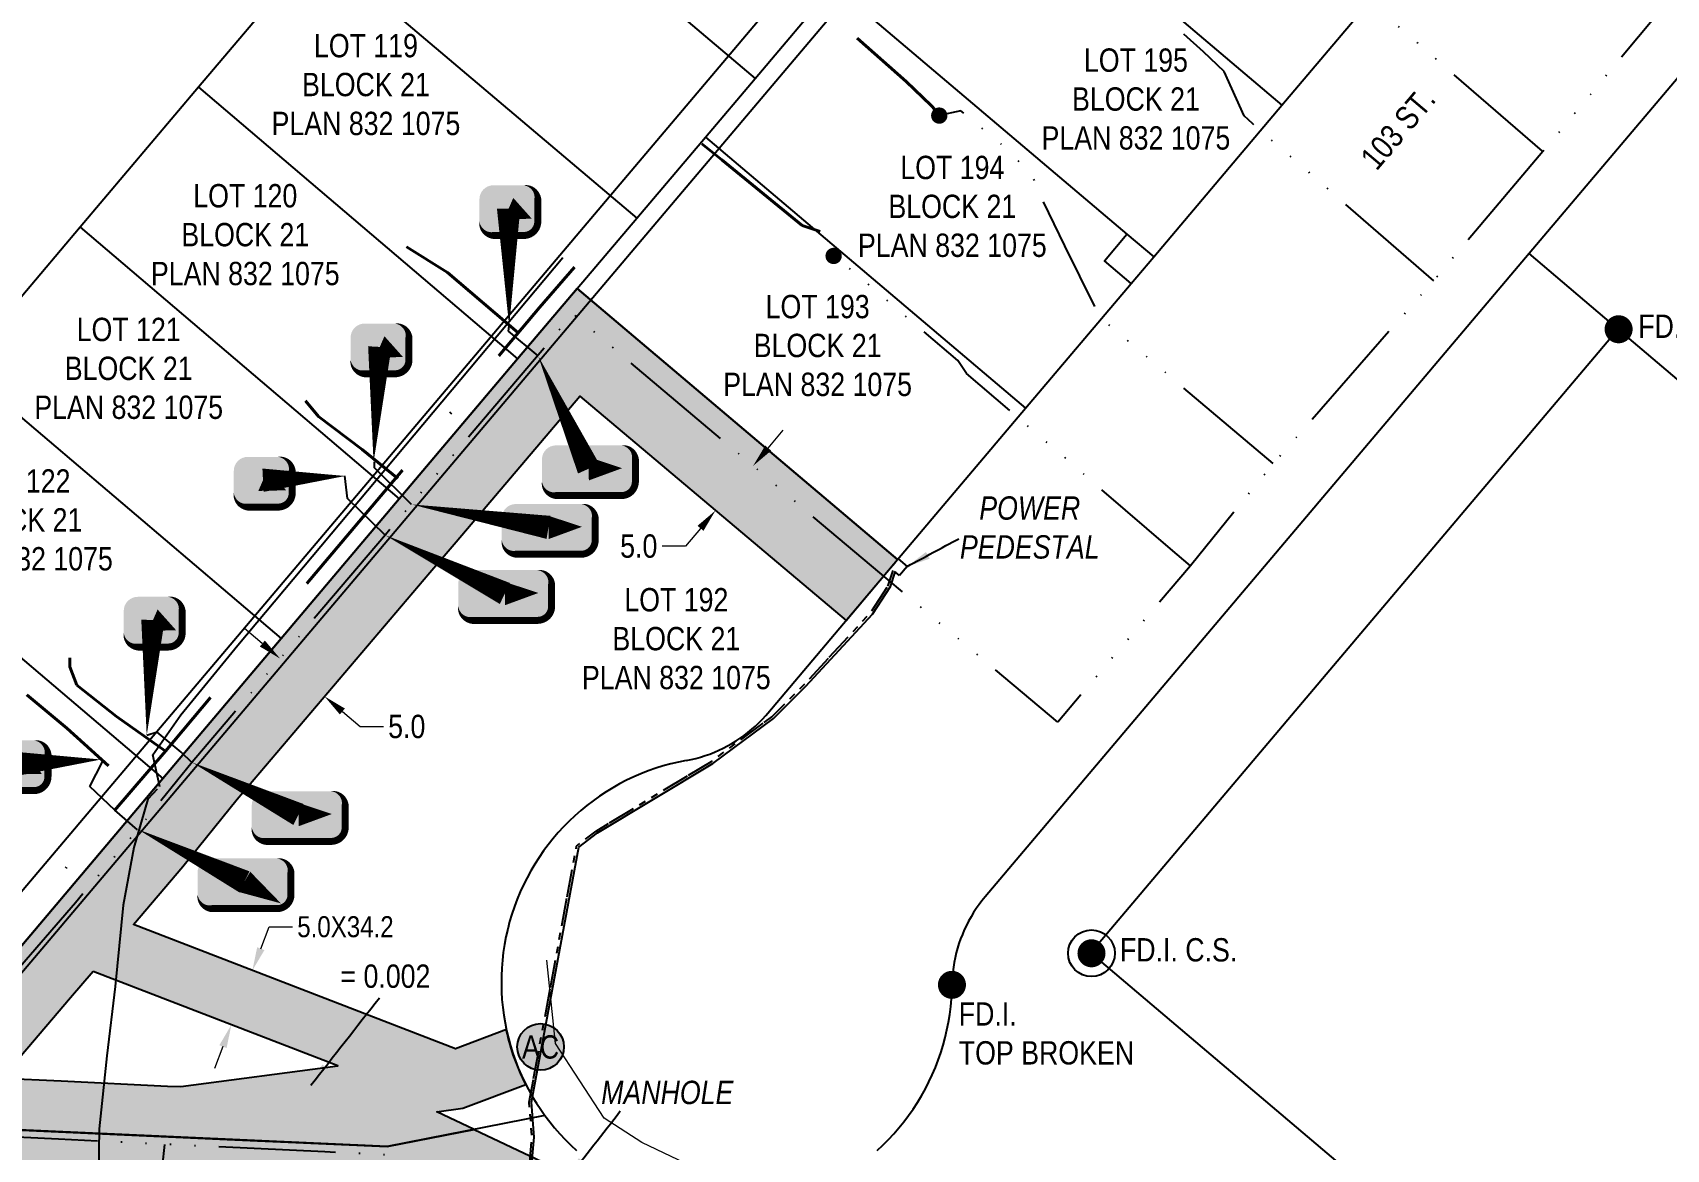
# Model space of a CAD drawing. Extents: x -125270 to -123996, y 6484594 to 6485518.
# Drawn here: x -125107.7 to -124967.8, y 6485273.7 to 6485369.3 of the extents above; entities that cross this region are included whole.
import ezdxf
from ezdxf.enums import TextEntityAlignment as Align

# ---------------------------------------------------------------- set-up
doc = ezdxf.new("R2010")
doc.units = 0
doc.header["$LTSCALE"] = 5
doc.header["$PDSIZE"] = 0.5
for name, pattern in [('COOP2', [10, 5, -1, 0, -1, 0, -1, 0, -1, 0, -1]), ('DASHDOT', [25.4, 12.7, -6.35, 0, -6.35]), ('POWERLINE5', [7.8, 2.4, -0.6, 0.6, -0.6, 0.6, -0.6, 2.4])]:
    doc.linetypes.add(name, pattern=pattern)
doc.layers.get('Defpoints').update_dxf_attribs({"color": 9})
for name, color, linetype in [('35', 37, 'Continuous'), ('AS-POWER-EXISTING', 72, 'POWERLINE5'), ('AS-POWER-EXISTING-T', 72, 'Continuous'), ('AS-SYMBOL', 7, 'Continuous'), ('AS-TELEPHONE-TELUS', 224, 'foc-TEL'), ('CG-NOTES', 7, 'Continuous'), ('F-RW', 190, 'Continuous'), ('L-MON', 1, 'Continuous'), ('L-ROAD-T', 7, 'Continuous'), ('L-TITLEDB', 4, 'Continuous'), ('L-TITLEDB-T', 4, 'Continuous'), ('P-APEX RECON PAY ITEMS', 240, 'Continuous'), ('P-APEX RECON-10m BUFFER', 51, 'COOP2'), ('P-APEX RECON-URBAN', 30, 'COOP2'), ('P-APEX RECON-WORK AREA', 104, 'Continuous')]:
    doc.layers.add(name, color=color, linetype=linetype)
doc.layers.add('AS-FIBRE-OPTIC-TELUS', color=7, linetype='foc-FIBREOP', lineweight=9, true_color=0xff9c38)
for name, color, linetype, lineweight in [('AS-RECON EXISTING', 151, 'DASHDOT', 40), ('P-APEX RECON-TWS-T', 104, 'Continuous', 9), ('T-TEXT', 48, 'Continuous', 18)]:
    doc.layers.add(name, color=color, linetype=linetype, lineweight=lineweight)
doc.layers.add('AS-TELEPHONE-ROGERS', color=7, linetype='foc-TEL', true_color=0xff9c38)
doc.layers.add('P-75m DRAINAGE AREA', color=7, linetype='Continuous', true_color=0xf1f8f1)
doc.styles.add('1.8', font='ARIALN.TTF', dxfattribs={"height": 1.8})
doc.styles.add('175L', font='ARIALN.TTF', dxfattribs={"height": 20})
doc.styles.add('80L', font='ARIALN.TTF', dxfattribs={"height": 2})
doc.styles.add('foc-LtypeFont', font='ARIALN.TTF', dxfattribs={"height": 7.35})
doc.styles.get("Standard").update_dxf_attribs({"font": 'ARIALN.TTF'})
doc.linetypes.add('foc-FIBREOP', pattern='A,10,-1,["FO",foc-LtypeFont,S=0.2,R=0,X=-0.5,Y=-0.75],-2.75', length=13.75)
doc.linetypes.add('foc-TEL', pattern='A,2,-1,["T",foc-LtypeFont,S=0.2,R=0,X=-0.425,Y=-0.75],-1.24,8', length=12.24)
doc.dimstyles.new('Compass 1 000', dxfattribs={"dimtxt": 1.8, "dimasz": 2, "dimexe": 0.2, "dimexo": 0.0625, "dimgap": 0.5, "dimtad": 0, "dimtih": 1, "dimtoh": 1, "dimzin": 0, "dimdsep": 46, "dimtxsty": '1.8', "dimcen": 0.1, "dimse1": 1, "dimse2": 1, "dimclrd": 256, "dimclrt": 256, "dimaunit": 1, "dimadec": 4, "dimazin": 0, "dimtfac": 0.06, "dimtofl": 0, "dimtmove": 0, "dimatfit": 0, "dimfxl": 0.2, "dimtolj": 1, "dimtzin": 0, "dimlwd": -1, "dimarcsym": 0})

# ---------------------------------------------------------------- blocks, each defined once
blk = doc.blocks.new('fdia')
at = {"color": 255, "const_width": 1}
blk.add_lwpolyline([(-0.5, 0, 1), (0.5, 0, 1)], format="xyb", close=True, dxfattribs=at)
blk = doc.blocks.new('Fdiaa')
blk.add_blockref('fdia', (0, 0))
blk = doc.blocks.new('fdib')
at = {"color": 1, "const_width": 1.6}
blk.add_lwpolyline([(-0.4, 0, 1), (0.4, 0, 1)], format="xyb", close=True, dxfattribs=at)
at = {"color": 1}
blk.add_circle((0, 0), 0.8, dxfattribs=at)
blk = doc.blocks.new('Fdibb')
blk.add_blockref('fdib', (0, 0))
blk = doc.blocks.new('fdicc')
for name in ['Fdibb', 'Fdiaa']:
    blk.add_blockref(name, (0, 0))
blk = doc.blocks.new('FDI')
blk.add_blockref('fdicc', (0, 0))
blk = doc.blocks.new('RISER')
h = blk.add_hatch(color=255)
h.dxf.hatch_style = 1
edge = h.paths.add_edge_path()
edge.add_arc((0, 0), 0.7, 0, 360)
blk.add_hatch(color=13).paths.add_polyline_path([(0.58, -0.15), (-0.58, -0.15, 0.774597)])
at = {"color": 13}
blk.add_line((-0.58, -0.15), (0.58, -0.15), dxfattribs=at)
blk.add_circle((0, 0), 0.6, dxfattribs=at)
blk = doc.blocks.new('*U574')
at = {"true_color": 0xffffa8}
h = blk.add_hatch(color=51, dxfattribs=at)
edge = h.paths.add_edge_path()
edge.add_line((-14, -11.5), (14, -11.5))
edge.add_arc((14, -5.5), 6, 270, 360)
edge.add_line((20, -5.5), (20, 4))
edge.add_arc((14, 4), 6, 0, 90)
edge.add_line((14, 10), (-14, 10))
edge.add_arc((-14, 4), 6, 90, 180)
edge.add_line((-20, 4), (-20, -5.5))
edge.add_arc((-14, -5.5), 6, 180, 270)
at = {"color": 240, "flags": 128}
for points in [[(-45.53, 22.44, 0, 10, 0), (0, 0, 5, 5, 0)], [(15.69, -9.24, 0, 10, 0), (0, 0, 5, 5, 0)]]:
    blk.add_lwpolyline(points, format="xyseb", dxfattribs=at)
blk.add_lwpolyline([(-14, -11.5, 3, 3, 0), (14, -11.5, 3, 3, 0.414214), (20, -5.5, 3, 3, 0), (20, 4, 3, 0, 0.414214), (14, 10, 0, 0, 0), (-14, 10, 0, 0, 0.414214), (-20, 4, 0, 0, 0), (-20, -5.5, 0, 3, 0.414214)], format="xyseb", close=True, dxfattribs=at)
at = {"color": 4, "lineweight": 30, "flags": 104}
blk.add_attdef('OTHER', text='', height=10, dxfattribs=at).set_placement((-0.29, 0), align=Align.MIDDLE_CENTER)
blk = doc.blocks.new('*U648')
at = {"true_color": 0xffffa8}
h = blk.add_hatch(color=51, dxfattribs=at)
edge = h.paths.add_edge_path()
edge.add_line((-14, -11.5), (14, -11.5))
edge.add_arc((14, -5.5), 6, 270, 360)
edge.add_line((20, -5.5), (20, 4))
edge.add_arc((14, 4), 6, 0, 90)
edge.add_line((14, 10), (-14, 10))
edge.add_arc((-14, 4), 6, 90, 180)
edge.add_line((-20, 4), (-20, -5.5))
edge.add_arc((-14, -5.5), 6, 180, 270)
at = {"color": 240, "flags": 128}
for points in [[(-45.6, 22.33, 0, 10, 0), (0, 0, 5, 5, 0)], [(14.33, 0.23, 0, 10, 0), (0, 0, 5, 5, 0)]]:
    blk.add_lwpolyline(points, format="xyseb", dxfattribs=at)
blk.add_lwpolyline([(-14, -11.5, 3, 3, 0), (14, -11.5, 3, 3, 0.414214), (20, -5.5, 3, 3, 0), (20, 4, 3, 0, 0.414214), (14, 10, 0, 0, 0), (-14, 10, 0, 0, 0.414214), (-20, 4, 0, 0, 0), (-20, -5.5, 0, 3, 0.414214)], format="xyseb", close=True, dxfattribs=at)
at = {"color": 4, "lineweight": 30, "flags": 104}
blk.add_attdef('OTHER', text='', height=10, dxfattribs=at).set_placement((-0.29, 0), align=Align.MIDDLE_CENTER)
blk = doc.blocks.new('*U576')
at = {"true_color": 0xffffa8}
h = blk.add_hatch(color=51, dxfattribs=at)
edge = h.paths.add_edge_path()
edge.add_line((-6.5, -11.5), (6.5, -11.5))
edge.add_arc((6.5, -5.5), 6, 270, 360)
edge.add_line((12.5, -5.5), (12.5, 4))
edge.add_arc((6.5, 4), 6, 0, 90)
edge.add_line((6.5, 10), (-6.5, 10))
edge.add_arc((-6.5, 4), 6, 90, 180)
edge.add_line((-12.5, 4), (-12.5, -5.5))
edge.add_arc((-6.5, -5.5), 6, 180, 270)
at = {"color": 240, "flags": 128}
blk.add_lwpolyline([(-6.5, -11.5, 3, 3, 0), (6.5, -11.5, 3, 3, 0.414214), (12.5, -5.5, 3, 3, 0), (12.5, 4, 3, 0, 0.414214), (6.5, 10, 0, 0, 0), (-6.5, 10, 0, 0, 0.414214), (-12.5, 4, 0, 0, 0), (-12.5, -5.5, 0, 3, 0.414214)], format="xyseb", close=True, dxfattribs=at)
for points in [[(-2.67, -49.4, 0, 10, 0), (0, 0, 5, 5, 0)], [(9.93, -4.32, 0, 10, 0), (0, 0, 5, 5, 0)]]:
    blk.add_lwpolyline(points, format="xyseb", dxfattribs=at)
at = {"color": 4, "lineweight": 30, "flags": 104}
blk.add_attdef('OTHER', text='', height=10, dxfattribs=at).set_placement((-0.29, 0), align=Align.MIDDLE_CENTER)
blk = doc.blocks.new('*U578')
at = {"true_color": 0xffffa8}
h = blk.add_hatch(color=51, dxfattribs=at)
edge = h.paths.add_edge_path()
edge.add_line((-6.5, -11.5), (6.5, -11.5))
edge.add_arc((6.5, -5.5), 6, 270, 360)
edge.add_line((12.5, -5.5), (12.5, 4))
edge.add_arc((6.5, 4), 6, 0, 90)
edge.add_line((6.5, 10), (-6.5, 10))
edge.add_arc((-6.5, 4), 6, 90, 180)
edge.add_line((-12.5, 4), (-12.5, -5.5))
edge.add_arc((-6.5, -5.5), 6, 180, 270)
at = {"color": 240, "flags": 128}
blk.add_lwpolyline([(-6.5, -11.5, 3, 3, 0), (6.5, -11.5, 3, 3, 0.414214), (12.5, -5.5, 3, 3, 0), (12.5, 4, 3, 0, 0.414214), (6.5, 10, 0, 0, 0), (-6.5, 10, 0, 0, 0.414214), (-12.5, 4, 0, 0, 0), (-12.5, -5.5, 0, 3, 0.414214)], format="xyseb", close=True, dxfattribs=at)
for points in [[(35.18, 1.8, 0, 10, 0), (0, 0, 5, 5, 0)], [(9.93, -4.32, 0, 10, 0), (0, 0, 5, 5, 0)]]:
    blk.add_lwpolyline(points, format="xyseb", dxfattribs=at)
at = {"color": 4, "lineweight": 30, "flags": 104}
blk.add_attdef('OTHER', text='', height=10, dxfattribs=at).set_placement((-0.29, 0), align=Align.MIDDLE_CENTER)
blk = doc.blocks.new('*U575')
at = {"true_color": 0xffffa8}
h = blk.add_hatch(color=51, dxfattribs=at)
edge = h.paths.add_edge_path()
edge.add_line((-14, -11.5), (14, -11.5))
edge.add_arc((14, -5.5), 6, 270, 360)
edge.add_line((20, -5.5), (20, 4))
edge.add_arc((14, 4), 6, 0, 90)
edge.add_line((14, 10), (-14, 10))
edge.add_arc((-14, 4), 6, 90, 180)
edge.add_line((-20, 4), (-20, -5.5))
edge.add_arc((-14, -5.5), 6, 180, 270)
at = {"color": 240, "flags": 128}
for points in [[(-51.34, 25.02, 0, 10, 0), (0, 0, 5, 5, 0)], [(14.33, 0.23, 0, 10, 0), (0, 0, 5, 5, 0)]]:
    blk.add_lwpolyline(points, format="xyseb", dxfattribs=at)
blk.add_lwpolyline([(-14, -11.5, 3, 3, 0), (14, -11.5, 3, 3, 0.414214), (20, -5.5, 3, 3, 0), (20, 4, 3, 0, 0.414214), (14, 10, 0, 0, 0), (-14, 10, 0, 0, 0.414214), (-20, 4, 0, 0, 0), (-20, -5.5, 0, 3, 0.414214)], format="xyseb", close=True, dxfattribs=at)
at = {"color": 4, "lineweight": 30, "flags": 104}
blk.add_attdef('OTHER', text='', height=10, dxfattribs=at).set_placement((-0.29, 0), align=Align.MIDDLE_CENTER)
blk = doc.blocks.new('*U581')
at = {"true_color": 0xffffa8}
h = blk.add_hatch(color=51, dxfattribs=at)
edge = h.paths.add_edge_path()
edge.add_line((-14, -11.5), (14, -11.5))
edge.add_arc((14, -5.5), 6, 270, 360)
edge.add_line((20, -5.5), (20, 4))
edge.add_arc((14, 4), 6, 0, 90)
edge.add_line((14, 10), (-14, 10))
edge.add_arc((-14, 4), 6, 90, 180)
edge.add_line((-20, 4), (-20, -5.5))
edge.add_arc((-14, -5.5), 6, 180, 270)
at = {"color": 240, "flags": 128}
for points in [[(-58.69, 9.82, 0, 10, 0), (0, 0, 5, 5, 0)], [(14.33, 0.23, 0, 10, 0), (0, 0, 5, 5, 0)]]:
    blk.add_lwpolyline(points, format="xyseb", dxfattribs=at)
blk.add_lwpolyline([(-14, -11.5, 3, 3, 0), (14, -11.5, 3, 3, 0.414214), (20, -5.5, 3, 3, 0), (20, 4, 3, 0, 0.414214), (14, 10, 0, 0, 0), (-14, 10, 0, 0, 0.414214), (-20, 4, 0, 0, 0), (-20, -5.5, 0, 3, 0.414214)], format="xyseb", close=True, dxfattribs=at)
at = {"color": 4, "lineweight": 30, "flags": 104}
blk.add_attdef('OTHER', text='', height=10, dxfattribs=at).set_placement((-0.29, 0), align=Align.MIDDLE_CENTER)
blk = doc.blocks.new('*U582')
at = {"true_color": 0xffffa8}
h = blk.add_hatch(color=51, dxfattribs=at)
edge = h.paths.add_edge_path()
edge.add_line((-14, -11.5), (14, -11.5))
edge.add_arc((14, -5.5), 6, 270, 360)
edge.add_line((20, -5.5), (20, 4))
edge.add_arc((14, 4), 6, 0, 90)
edge.add_line((14, 10), (-14, 10))
edge.add_arc((-14, 4), 6, 90, 180)
edge.add_line((-20, 4), (-20, -5.5))
edge.add_arc((-14, -5.5), 6, 180, 270)
at = {"color": 240, "flags": 128}
for points in [[(-21.68, 48.37, 0, 10, 0), (0, 0, 5, 5, 0)], [(14.33, 0.23, 0, 10, 0), (0, 0, 5, 5, 0)]]:
    blk.add_lwpolyline(points, format="xyseb", dxfattribs=at)
blk.add_lwpolyline([(-14, -11.5, 3, 3, 0), (14, -11.5, 3, 3, 0.414214), (20, -5.5, 3, 3, 0), (20, 4, 3, 0, 0.414214), (14, 10, 0, 0, 0), (-14, 10, 0, 0, 0.414214), (-20, 4, 0, 0, 0), (-20, -5.5, 0, 3, 0.414214)], format="xyseb", close=True, dxfattribs=at)
at = {"color": 4, "lineweight": 30, "flags": 104}
blk.add_attdef('OTHER', text='', height=10, dxfattribs=at).set_placement((-0.29, 0), align=Align.MIDDLE_CENTER)
blk = doc.blocks.new('*U583')
at = {"true_color": 0xffffa8}
h = blk.add_hatch(color=51, dxfattribs=at)
edge = h.paths.add_edge_path()
edge.add_line((-6.5, -11.5), (6.5, -11.5))
edge.add_arc((6.5, -5.5), 6, 270, 360)
edge.add_line((12.5, -5.5), (12.5, 4))
edge.add_arc((6.5, 4), 6, 0, 90)
edge.add_line((6.5, 10), (-6.5, 10))
edge.add_arc((-6.5, 4), 6, 90, 180)
edge.add_line((-12.5, 4), (-12.5, -5.5))
edge.add_arc((-6.5, -5.5), 6, 180, 270)
at = {"color": 240, "flags": 128}
blk.add_lwpolyline([(-6.5, -11.5, 3, 3, 0), (6.5, -11.5, 3, 3, 0.414214), (12.5, -5.5, 3, 3, 0), (12.5, 4, 3, 0, 0.414214), (6.5, 10, 0, 0, 0), (-6.5, 10, 0, 0, 0.414214), (-12.5, 4, 0, 0, 0), (-12.5, -5.5, 0, 3, 0.414214)], format="xyseb", close=True, dxfattribs=at)
for points in [[(0.23, -50.38, 0, 10, 0), (0, 0, 5, 5, 0)], [(9.93, -4.32, 0, 10, 0), (0, 0, 5, 5, 0)]]:
    blk.add_lwpolyline(points, format="xyseb", dxfattribs=at)
at = {"color": 4, "lineweight": 30, "flags": 104}
blk.add_attdef('OTHER', text='', height=10, dxfattribs=at).set_placement((-0.29, 0), align=Align.MIDDLE_CENTER)
blk = doc.blocks.new('*U502')
h = blk.add_hatch(color=255)
h.dxf.hatch_style = 1
edge = h.paths.add_edge_path()
edge.add_arc((0, 0), 9.99, 0, 360)
at = {"color": 170}
blk.add_circle((0, 0), 9.99, dxfattribs=at)
at = {"color": 170, "style": '175L'}
blk.add_text('AC', height=10, dxfattribs=at).set_placement((0, 0), align=Align.MIDDLE_CENTER)
blk = doc.blocks.new('RP')
at = {"layer": '35', "color": 3}
blk.add_circle((0, 0), 10, dxfattribs=at)
at = {"layer": '35', "color": 3, "lineweight": 30, "flags": 104}
blk.add_attdef('RP', text='', height=10, dxfattribs=at).set_placement((-24.41, 10.75), align=Align.MIDDLE_CENTER)
blk = doc.blocks.new('*D543')
at = {"layer": 'Defpoints', "color": 0, "linetype": 'Continuous', "transparency": 16777216}
for p in [(-125089.93, 6485289.41), (-125088.92, 6485289.02), (-125091.73, 6485284.75)]:
    blk.add_point(p, dxfattribs=at)
at = {"layer": 'P-APEX RECON-TWS-T', "transparency": 16777216}
for p, q in [((-125088.2, 6485290.88), (-125087.48, 6485292.75)), ((-125087.48, 6485292.75), (-125085.48, 6485292.75)), ((-125091.44, 6485282.49), (-125092.16, 6485280.62))]:
    blk.add_line(p, q, dxfattribs=at)
at = {"layer": 'P-APEX RECON-TWS-T', "linetype": 'Continuous', "transparency": 16777216}
for points in [[(-125088.51, 6485291), (-125087.89, 6485290.76), (-125088.92, 6485289.02)], [(-125091.75, 6485282.61), (-125091.13, 6485282.37), (-125090.72, 6485284.36)]]:
    blk.add_solid(points, dxfattribs=at)
at = {"layer": 'P-APEX RECON-TWS-T', "linetype": 'Continuous', "transparency": 16777216, "insert": (-125080.95, 6485292.75), "char_height": 1.8, "attachment_point": 5, "style": '1.8'}
blk.add_mtext('\\A1;5.0X34.2', dxfattribs=at)
blk = doc.blocks.new('*D549')
at = {"layer": 'Defpoints', "color": 0, "linetype": 'Continuous', "transparency": 16777216}
for p in [(-125046.99, 6485333.04), (-125050.21, 6485329.22), (-125049.26, 6485328.41)]:
    blk.add_point(p, dxfattribs=at)
at = {"layer": 'P-APEX RECON-TWS-T', "transparency": 16777216}
for p, q in [((-125044.75, 6485333.76), (-125043.46, 6485335.29)), ((-125050.55, 6485326.88), (-125051.84, 6485325.35)), ((-125051.84, 6485325.35), (-125053.84, 6485325.35))]:
    blk.add_line(p, q, dxfattribs=at)
at = {"layer": 'P-APEX RECON-TWS-T', "linetype": 'Continuous', "transparency": 16777216}
for points in [[(-125045, 6485333.97), (-125044.49, 6485333.54), (-125046.04, 6485332.23)], [(-125050.8, 6485327.1), (-125050.29, 6485326.67), (-125049.26, 6485328.41)]]:
    blk.add_solid(points, dxfattribs=at)
at = {"layer": 'P-APEX RECON-TWS-T', "linetype": 'Continuous', "transparency": 16777216, "insert": (-125055.83, 6485325.35), "char_height": 1.8, "attachment_point": 5, "style": '1.8'}
blk.add_mtext('\\A1;{\\H1.1111x;5.0}', dxfattribs=at)
blk = doc.blocks.new('*D550')
at = {"layer": 'Defpoints', "color": 0, "linetype": 'Continuous', "transparency": 16777216}
for p in [(-125088.19, 6485313.78), (-125082.74, 6485312.49), (-125084.39, 6485310.54)]:
    blk.add_point(p, dxfattribs=at)
at = {"layer": 'P-APEX RECON-TWS-T', "transparency": 16777216}
for p, q in [((-125088.07, 6485317.02), (-125089.59, 6485318.31)), ((-125081.21, 6485311.19), (-125079.69, 6485309.9)), ((-125079.69, 6485309.9), (-125077.69, 6485309.9))]:
    blk.add_line(p, q, dxfattribs=at)
at = {"layer": 'P-APEX RECON-TWS-T', "linetype": 'Continuous', "transparency": 16777216}
for points in [[(-125087.85, 6485317.27), (-125088.28, 6485316.76), (-125086.54, 6485315.72)], [(-125081, 6485311.45), (-125081.43, 6485310.94), (-125082.74, 6485312.49)]]:
    blk.add_solid(points, dxfattribs=at)
at = {"layer": 'P-APEX RECON-TWS-T', "linetype": 'Continuous', "transparency": 16777216, "insert": (-125075.7, 6485309.9), "char_height": 1.8, "attachment_point": 5, "style": '1.8'}
blk.add_mtext('\\A1;{\\H1.1111x;5.0}', dxfattribs=at)

msp = doc.modelspace()

# ---------------------------------------------------------------- hatches: boundary and pattern name
at = {"layer": 'P-APEX RECON-10m BUFFER', "linetype": 'Continuous'}
h = msp.add_hatch(color=256, dxfattribs=at)
h.dxf.hatch_style = 1
edge = h.paths.add_edge_path()
edge.add_line((-125113.896, 6485275.581), (-125091.066, 6485274.55))
edge.add_line((-125091.066, 6485274.55), (-125077.386, 6485273.932))
edge.add_line((-125077.386, 6485273.932), (-125069.935, 6485275.395))
edge.add_line((-125069.935, 6485275.395), (-125073.134, 6485276.913))
edge.add_line((-125073.134, 6485276.913), (-125070.909, 6485277.207))
edge.add_line((-125070.909, 6485277.207), (-125065.499, 6485279.245))
edge.add_arc((-125048.319, 6485287.998), 19.282, 192.39885, 206.99754, ccw=False)
edge.add_line((-125067.151, 6485283.858), (-125067.171, 6485283.955))
edge.add_line((-125067.171, 6485283.955), (-125071.537, 6485282.31))
edge.add_line((-125071.537, 6485282.31), (-125099.099, 6485292.947))
edge.add_line((-125099.099, 6485292.947), (-125094.873, 6485297.907))
edge.add_line((-125094.873, 6485297.907), (-125090.228, 6485303.672))
edge.add_line((-125090.228, 6485303.672), (-125073.715, 6485323.101))
edge.add_line((-125073.715, 6485323.101), (-125071.476, 6485325.734))
edge.add_line((-125071.476, 6485325.734), (-125060.872, 6485338.21))
edge.add_line((-125060.872, 6485338.21), (-125038.081, 6485318.981))
edge.add_line((-125038.081, 6485318.981), (-125033.671, 6485324.204))
edge.add_line((-125033.671, 6485324.204), (-125061.095, 6485347.414))
edge.add_line((-125061.095, 6485347.414), (-125066.212, 6485341.411))
edge.add_line((-125066.212, 6485341.411), (-125076.337, 6485329.421))
edge.add_line((-125076.337, 6485329.421), (-125086.469, 6485317.445))
edge.add_line((-125086.469, 6485317.445), (-125096.597, 6485305.468))
edge.add_line((-125096.597, 6485305.468), (-125114.126, 6485284.74))
edge.add_line((-125114.126, 6485284.74), (-125118.001, 6485280.157))
edge.add_line((-125118.001, 6485280.157), (-125121.578, 6485275.928))
edge.add_line((-125121.578, 6485275.928), (-125113.896, 6485275.581))
h.paths.add_polyline_path([(-125102.557, 6485288.926), (-125104.508, 6485286.667), (-125110.352, 6485279.797), (-125105.292, 6485279.548), (-125096.179, 6485279.117), (-125095.059, 6485279.064), (-125081.6, 6485280.838), (-125102.557, 6485288.926)], flags=16)
h = msp.add_hatch(color=256, dxfattribs=at)
h.dxf.hatch_style = 1
edge = h.paths.add_edge_path()
edge.add_line((-125078.155, 6485268.255), (-125078.567, 6485262.293))
edge.add_line((-125078.567, 6485262.293), (-125078.785, 6485256.975))
edge.add_line((-125078.785, 6485256.975), (-125078.79, 6485256.922))
edge.add_line((-125078.79, 6485256.922), (-125088.778, 6485257.38))
edge.add_line((-125088.778, 6485257.38), (-125088.762, 6485257.579))
edge.add_line((-125088.762, 6485257.579), (-125088.546, 6485262.842))
edge.add_line((-125088.546, 6485262.842), (-125088.14, 6485268.729))
edge.add_line((-125088.14, 6485268.729), (-125092.051, 6485268.916))
edge.add_line((-125092.051, 6485268.916), (-125092.165, 6485268.083))
edge.add_line((-125092.165, 6485268.083), (-125092.524, 6485264.596))
edge.add_line((-125092.524, 6485264.596), (-125092.931, 6485259.982))
edge.add_line((-125092.931, 6485259.982), (-125093.056, 6485257.578))
edge.add_line((-125093.056, 6485257.578), (-125103.039, 6485258.039))
edge.add_line((-125103.039, 6485258.039), (-125102.902, 6485260.681))
edge.add_line((-125102.902, 6485260.681), (-125102.472, 6485265.547))
edge.add_line((-125102.472, 6485265.547), (-125102.089, 6485269.271))
edge.add_line((-125102.089, 6485269.271), (-125102.072, 6485269.391))
edge.add_line((-125102.072, 6485269.391), (-125105.773, 6485269.566))
edge.add_line((-125105.773, 6485269.566), (-125112.2, 6485269.882))
edge.add_line((-125112.2, 6485269.882), (-125118.274, 6485270.166))
edge.add_line((-125118.274, 6485270.166), (-125125.128, 6485262.124))
edge.add_line((-125125.128, 6485262.124), (-125133.967, 6485251.382))
edge.add_line((-125133.967, 6485251.382), (-125133.91, 6485251.32))
edge.add_line((-125133.91, 6485251.32), (-125136.055, 6485248.812))
edge.add_line((-125136.055, 6485248.812), (-125136.572, 6485245.658))
edge.add_line((-125136.572, 6485245.658), (-125137.298, 6485230.997))
edge.add_line((-125137.298, 6485230.997), (-125128.12, 6485231.181))
edge.add_line((-125128.12, 6485231.181), (-125125.884, 6485231.333))
edge.add_line((-125125.884, 6485231.333), (-125122.493, 6485233.991))
edge.add_line((-125122.493, 6485233.991), (-125120.85, 6485234.709))
edge.add_line((-125120.85, 6485234.709), (-125121.432, 6485222.125))
edge.add_line((-125121.432, 6485222.125), (-125121.735, 6485221.888))
edge.add_line((-125121.735, 6485221.888), (-125147.7, 6485223.089))
edge.add_line((-125147.7, 6485223.089), (-125147.658, 6485224.584))
edge.add_line((-125147.658, 6485224.584), (-125147.545, 6485226.178))
edge.add_line((-125147.545, 6485226.178), (-125147.386, 6485229.344))
edge.add_line((-125147.386, 6485229.344), (-125146.531, 6485246.589))
edge.add_line((-125146.531, 6485246.589), (-125153.45, 6485252.453))
edge.add_line((-125153.45, 6485252.453), (-125153.957, 6485252.305))
edge.add_line((-125153.957, 6485252.305), (-125155.989, 6485250.831))
edge.add_line((-125155.989, 6485250.831), (-125165.073, 6485244.854))
edge.add_line((-125165.073, 6485244.854), (-125165.918, 6485243.775))
edge.add_line((-125165.918, 6485243.775), (-125168.932, 6485248.031))
edge.add_line((-125168.932, 6485248.031), (-125168.503, 6485248.578))
edge.add_line((-125168.503, 6485248.578), (-125158.831, 6485254.943))
edge.add_line((-125158.831, 6485254.943), (-125157.515, 6485255.898))
edge.add_line((-125157.515, 6485255.898), (-125159.86, 6485257.885))
edge.add_line((-125159.86, 6485257.885), (-125158.824, 6485259.107))
edge.add_line((-125158.824, 6485259.107), (-125166.148, 6485265.575))
edge.add_line((-125166.148, 6485265.575), (-125176.693, 6485274.951))
edge.add_line((-125176.693, 6485274.951), (-125185.452, 6485282.63))
edge.add_line((-125185.452, 6485282.63), (-125193.487, 6485289.794))
edge.add_line((-125193.487, 6485289.794), (-125196.562, 6485292.732))
edge.add_line((-125196.562, 6485292.732), (-125207.879, 6485302.379))
edge.add_line((-125207.879, 6485302.379), (-125203.276, 6485307.779))
edge.add_line((-125203.276, 6485307.779), (-125170.809, 6485280.264))
edge.add_line((-125170.809, 6485280.264), (-125153.398, 6485265.509))
edge.add_line((-125153.398, 6485265.509), (-125147.567, 6485260.567))
edge.add_line((-125147.567, 6485260.567), (-125146.823, 6485259.936))
edge.add_line((-125146.823, 6485259.936), (-125146.775, 6485261.344))
edge.add_line((-125146.775, 6485261.344), (-125137.764, 6485262.616))
edge.add_line((-125137.764, 6485262.616), (-125137.75, 6485262.513))
edge.add_line((-125137.75, 6485262.513), (-125132.79, 6485268.541))
edge.add_line((-125132.79, 6485268.541), (-125126.311, 6485276.142))
edge.add_line((-125126.311, 6485276.142), (-125091.066, 6485274.55))
edge.add_line((-125091.066, 6485274.55), (-125077.386, 6485273.932))
edge.add_line((-125077.386, 6485273.932), (-125069.935, 6485275.395))
edge.add_line((-125069.935, 6485275.395), (-125064.085, 6485272.62))
edge.add_line((-125064.085, 6485272.62), (-125055.841, 6485268.583))
edge.add_line((-125055.841, 6485268.583), (-125052.57, 6485267.043))
edge.add_line((-125052.57, 6485267.043), (-125051.616, 6485267.663))
edge.add_line((-125051.616, 6485267.663), (-125051.349, 6485268.931))
edge.add_arc((-125048.277, 6485288.092), 19.405, 260.892, 275.93068)
edge.add_line((-125046.272, 6485268.79), (-125047.154, 6485264.605))
edge.add_line((-125047.154, 6485264.605), (-125047.344, 6485264.481))
edge.add_line((-125047.344, 6485264.481), (-125044.983, 6485263.295))
edge.add_line((-125044.983, 6485263.295), (-125043.206, 6485262.555))
edge.add_line((-125043.206, 6485262.555), (-125041.489, 6485261.695))
edge.add_line((-125041.489, 6485261.695), (-125041.867, 6485252.299))
edge.add_arc((-125120.921, 6484914.702), 346.729, 76.82069, 77.81764)
edge.add_arc((-125078.466, 6485103.371), 153.359, 78.44726, 84.24516)
edge.add_line((-125063.088, 6485255.957), (-125063.157, 6485257.615))
edge.add_line((-125063.157, 6485257.615), (-125063.118, 6485260.216))
edge.add_line((-125063.118, 6485260.216), (-125063.099, 6485261.01))
edge.add_line((-125063.099, 6485261.01), (-125068.424, 6485263.618))
edge.add_line((-125068.424, 6485263.618), (-125078.157, 6485268.235))
edge.add_line((-125078.157, 6485268.235), (-125078.155, 6485268.255))

# ---------------------------------------------------------------- linework, layer by layer
at = {"layer": 'AS-FIBRE-OPTIC-TELUS', "ltscale": 0.2, "flags": 128}
msp.add_lwpolyline([(-125129.396, 6485200.767), (-125129.503, 6485203.342), (-125129.776, 6485210.71), (-125129.94, 6485216.416), (-125130.518, 6485219.743), (-125130.115, 6485222.304), (-125127.22, 6485222.134), (-125124.498, 6485221.698), (-125124.78, 6485225.017), (-125125.03, 6485229.982), (-125125.255, 6485234.6), (-125125.361, 6485241.355), (-125125.606, 6485247.804), (-125125.118, 6485254.018), (-125123.857, 6485256.67), (-125122.703, 6485257.936), (-125120.443, 6485258.676), (-125118.694, 6485258.814), (-125114.464, 6485258.934), (-125108.638, 6485258.52), (-125100.677, 6485258.162), (-125089.946, 6485257.837), (-125081.719, 6485257.593), (-125072.914, 6485257.27), (-125064.064, 6485257.241), (-125063.614, 6485258.038), (-125062.271, 6485261.14), (-125059.461, 6485262.611), (-125055.476, 6485263.808), (-125051.453, 6485266.809), (-125049.692, 6485268.94), (-125048.858, 6485271.598), (-125049.405, 6485271.793), (-125051.204, 6485272.2), (-125055.562, 6485274.284), (-125058.804, 6485276.375), (-125062.95, 6485282.763), (-125063.69, 6485289.887)], dxfattribs=at)
at = {"layer": 'AS-POWER-EXISTING', "ltscale": 0.2, "flags": 128}
msp.add_lwpolyline([(-125067.587, 6485264.425), (-125066.451, 6485268.261), (-125065.317, 6485270.961), (-125064.976, 6485274.727), (-125065.213, 6485277.742), (-125061.155, 6485299.674), (-125059.484, 6485300.957), (-125049.602, 6485306.918), (-125044.429, 6485310.738), (-125041.665, 6485313.506), (-125035.983, 6485319.663), (-125034.464, 6485321.981), (-125034.035, 6485323.277)], dxfattribs=at)
msp.add_lwpolyline([(-125033.618, 6485324.261), (-125032.857, 6485323.612), (-125033.506, 6485322.851), (-125034.267, 6485323.5)], close=True, dxfattribs=at)
at = {"layer": 'AS-RECON EXISTING', "ltscale": 0.2, "flags": 128}
for points in [[(-125037.122, 6485368.88), (-125032.925, 6485365.166), (-125030.777, 6485363.103), (-125030.07, 6485362.316)], [(-125050.423, 6485359.809), (-125048.727, 6485358.446), (-125041.834, 6485352.826), (-125039.074, 6485351.892)], [(-125075.718, 6485350.999), (-125072.208, 6485348.802), (-125066.195, 6485343.668)], [(-125126.178, 6485260.684), (-125125.963, 6485263.509), (-125125.832, 6485266.199), (-125125.962, 6485270.19), (-125123.736, 6485275.768), (-125120.79, 6485278.562), (-125118.995, 6485280.967), (-125117.726, 6485282.718), (-125114.772, 6485285.905), (-125113.183, 6485288.076), (-125110.14, 6485291.656), (-125105.434, 6485297.154), (-125101.514, 6485301.826), (-125096.374, 6485307.789), (-125064.326, 6485345.796), (-125061.335, 6485349.242)], [(-125084.37, 6485337.812), (-125083.258, 6485336.448), (-125079.526, 6485333.644), (-125076.451, 6485331.151)], [(-125096.362, 6485307.79), (-125100.545, 6485310.766), (-125103.945, 6485313.459), (-125104.567, 6485315.018), (-125104.564, 6485315.803)], [(-125108.249, 6485312.613), (-125104.812, 6485309.775), (-125101.239, 6485306.546)]]:
    msp.add_lwpolyline(points, dxfattribs=at)
at = {"layer": 'AS-TELEPHONE-ROGERS', "ltscale": 0.2, "flags": 128}
msp.add_lwpolyline([(-125067.395, 6485264.368), (-125066.262, 6485268.194), (-125065.121, 6485270.912), (-125064.775, 6485274.726), (-125065.012, 6485277.731), (-125060.972, 6485299.562), (-125059.371, 6485300.792), (-125049.491, 6485306.752), (-125044.298, 6485310.586), (-125041.521, 6485313.368), (-125035.825, 6485319.54), (-125034.282, 6485321.893), (-125033.845, 6485323.214)], dxfattribs=at)
at = {"layer": 'AS-TELEPHONE-TELUS', "ltscale": 0.2, "flags": 128}
for points in [[(-125096.852, 6485304.753), (-125097.45, 6485307.492), (-125095.055, 6485310.911), (-125090.164, 6485316.869), (-125062.338, 6485350.076)], [(-125097.062, 6485304.544), (-125097.867, 6485303.691), (-125099.066, 6485299.544), (-125099.996, 6485294.621), (-125100.669, 6485287.653), (-125101.391, 6485281.693), (-125102.049, 6485275.459), (-125102.156, 6485268.009), (-125101.897, 6485265.962), (-125101.126, 6485265.477), (-125094.922, 6485264.554), (-125086.747, 6485264.117), (-125080.133, 6485263.396), (-125075.162, 6485263.416), (-125074.103, 6485263.381)]]:
    msp.add_lwpolyline(points, dxfattribs=at)
at = {"layer": 'F-RW', "ltscale": 0.2, "flags": 128}
for points in [[(-125125.36, 6485276.099), (-124997.515, 6485427.246)], [(-125119.687, 6485275.843), (-124994.086, 6485424.332)], [(-125013.668, 6485347.86), (-125015.957, 6485349.799), (-125014.021, 6485352.088)]]:
    msp.add_lwpolyline(points, dxfattribs=at)
at = {"layer": 'L-TITLEDB', "ltscale": 0.2, "flags": 128}
for points in [[(-125086.469, 6485317.445), (-125076.337, 6485329.421), (-125066.212, 6485341.411), (-125061.095, 6485347.414), (-125056.003, 6485353.441), (-125050.121, 6485360.396), (-125045.873, 6485365.419), (-125039.143, 6485373.377), (-125035.745, 6485377.395), (-125028.163, 6485386.359), (-125025.615, 6485389.372), (-125017.185, 6485399.341), (-125015.486, 6485401.35), (-125006.207, 6485412.321), (-125005.358, 6485413.326), (-124995.229, 6485425.303)], [(-125044.777, 6485311.051), (-125033.671, 6485324.204), (-125022.702, 6485337.177), (-125013.668, 6485347.86), (-125011.733, 6485350.149), (-125000.763, 6485363.122), (-124989.794, 6485376.095), (-124978.824, 6485389.069), (-124967.856, 6485402.042)], [(-124874.909, 6485331.111), (-124945.387, 6485390.855), (-124979.581, 6485350.416), (-125026.173, 6485295.314)], [(-124871.085, 6485327.87), (-124874.909, 6485331.111), (-124945.387, 6485390.855), (-124979.581, 6485350.416)], [(-125073.271, 6485388.63), (-125045.873, 6485365.419)], [(-125028.163, 6485386.359), (-125000.763, 6485363.122)], [(-125083.407, 6485376.644), (-125085.343, 6485374.355), (-125093.541, 6485364.657), (-125103.675, 6485352.669), (-125113.81, 6485340.682), (-125123.716, 6485328.963)], [(-125081.119, 6485374.707), (-125056.003, 6485353.441)], [(-125039.143, 6485373.377), (-125014.021, 6485352.088), (-125011.733, 6485350.149)], [(-125093.541, 6485364.657), (-125066.212, 6485341.411)], [(-125050.121, 6485360.396), (-125022.702, 6485337.177)], [(-125103.675, 6485352.669), (-125076.337, 6485329.421)], [(-124979.581, 6485350.416), (-125026.173, 6485295.314)], [(-124971.953, 6485343.95), (-124979.581, 6485350.416)], [(-125061.095, 6485347.414), (-125033.671, 6485324.204)], [(-124971.953, 6485343.95), (-125017.118, 6485290.535)], [(-124905.297, 6485287.445), (-124909.106, 6485290.674), (-124971.953, 6485343.95)], [(-125113.81, 6485340.682), (-125086.469, 6485317.445)], [(-125123.934, 6485328.701), (-125096.597, 6485305.468)], [(-125121.578, 6485275.928), (-125114.126, 6485284.74), (-125096.597, 6485305.468), (-125086.469, 6485317.445)], [(-125051.767, 6485306.996), (-125051.356, 6485307.079), (-125050.948, 6485307.177), (-125050.544, 6485307.289), (-125050.145, 6485307.414), (-125049.749, 6485307.554), (-125049.359, 6485307.707), (-125048.975, 6485307.874), (-125048.596, 6485308.054), (-125048.224, 6485308.248), (-125047.859, 6485308.454), (-125047.501, 6485308.673), (-125047.152, 6485308.904), (-125046.81, 6485309.147), (-125046.478, 6485309.402), (-125046.154, 6485309.668), (-125045.84, 6485309.946), (-125045.535, 6485310.234), (-125045.241, 6485310.533), (-125044.958, 6485310.842), (-125044.777, 6485311.051)], [(-125051.767, 6485306.996), (-125052.428, 6485306.863), (-125053.084, 6485306.707), (-125053.734, 6485306.528), (-125054.377, 6485306.327), (-125055.013, 6485306.103), (-125055.641, 6485305.857), (-125056.259, 6485305.59), (-125056.868, 6485305.301), (-125057.467, 6485304.991), (-125058.054, 6485304.66), (-125058.63, 6485304.309), (-125059.193, 6485303.938), (-125059.743, 6485303.548), (-125060.278, 6485303.139), (-125060.799, 6485302.711), (-125061.305, 6485302.265), (-125061.795, 6485301.802), (-125062.269, 6485301.323), (-125062.725, 6485300.826), (-125063.164, 6485300.315), (-125063.585, 6485299.788), (-125063.987, 6485299.247), (-125064.37, 6485298.692), (-125064.733, 6485298.125), (-125065.077, 6485297.544), (-125065.399, 6485296.953), (-125065.701, 6485296.35), (-125065.982, 6485295.737), (-125066.242, 6485295.115), (-125066.479, 6485294.484), (-125066.694, 6485293.845), (-125066.887, 6485293.199), (-125067.057, 6485292.547), (-125067.204, 6485291.889), (-125067.329, 6485291.226), (-125067.43, 6485290.56), (-125067.507, 6485289.89), (-125067.562, 6485289.218), (-125067.593, 6485288.545), (-125067.6, 6485287.871), (-125067.584, 6485287.197), (-125067.544, 6485286.524), (-125067.481, 6485285.853), (-125067.394, 6485285.184), (-125067.284, 6485284.519), (-125067.151, 6485283.858), (-125066.995, 6485283.203), (-125066.816, 6485282.553), (-125066.615, 6485281.909), (-125066.391, 6485281.273), (-125066.146, 6485280.646), (-125065.878, 6485280.027), (-125065.589, 6485279.418), (-125065.279, 6485278.819), (-125064.948, 6485278.232), (-125064.597, 6485277.656), (-125064.227, 6485277.093), (-125063.868, 6485276.587)], [(-125026.173, 6485295.314), (-125026.438, 6485294.99), (-125026.691, 6485294.657), (-125026.932, 6485294.315), (-125027.162, 6485293.965), (-125027.378, 6485293.607), (-125027.583, 6485293.241), (-125027.774, 6485292.869), (-125027.953, 6485292.491), (-125028.118, 6485292.106), (-125028.269, 6485291.716), (-125028.407, 6485291.321), (-125028.531, 6485290.921), (-125028.641, 6485290.517), (-125028.737, 6485290.11), (-125028.818, 6485289.699), (-125028.885, 6485289.286), (-125028.938, 6485288.871), (-125028.976, 6485288.454), (-125028.999, 6485288.036), (-125029.007, 6485287.755)], [(-125026.173, 6485295.314), (-125026.438, 6485294.99), (-125026.691, 6485294.657), (-125026.932, 6485294.315), (-125027.162, 6485293.965), (-125027.378, 6485293.607), (-125027.583, 6485293.241), (-125027.774, 6485292.869), (-125027.953, 6485292.491), (-125028.118, 6485292.106), (-125028.269, 6485291.716), (-125028.407, 6485291.321), (-125028.531, 6485290.921), (-125028.641, 6485290.517), (-125028.737, 6485290.11), (-125028.818, 6485289.699), (-125028.885, 6485289.286), (-125028.938, 6485288.871), (-125028.976, 6485288.454), (-125028.999, 6485288.036), (-125029.007, 6485287.755)], [(-124952.074, 6485235.397), (-125017.118, 6485290.535)], [(-125035.428, 6485273.601), (-125034.934, 6485274.06), (-125034.456, 6485274.535), (-125033.995, 6485275.027), (-125033.552, 6485275.535), (-125033.127, 6485276.058), (-125032.72, 6485276.595), (-125032.332, 6485277.146), (-125031.964, 6485277.711), (-125031.615, 6485278.288), (-125031.287, 6485278.876), (-125030.98, 6485279.476), (-125030.693, 6485280.086), (-125030.429, 6485280.706), (-125030.186, 6485281.335), (-125029.965, 6485281.971), (-125029.766, 6485282.615), (-125029.59, 6485283.266), (-125029.437, 6485283.922), (-125029.307, 6485284.584), (-125029.2, 6485285.249), (-125029.116, 6485285.918), (-125029.056, 6485286.589), (-125029.019, 6485287.262), (-125029.007, 6485287.755)], [(-125035.428, 6485273.601), (-125034.934, 6485274.06), (-125034.456, 6485274.535), (-125033.995, 6485275.027), (-125033.552, 6485275.535), (-125033.127, 6485276.058), (-125032.72, 6485276.595), (-125032.332, 6485277.146), (-125031.964, 6485277.711), (-125031.615, 6485278.288), (-125031.287, 6485278.876), (-125030.98, 6485279.476), (-125030.693, 6485280.086), (-125030.429, 6485280.706), (-125030.186, 6485281.335), (-125029.965, 6485281.971), (-125029.766, 6485282.615), (-125029.59, 6485283.266), (-125029.437, 6485283.922), (-125029.307, 6485284.584), (-125029.2, 6485285.249), (-125029.116, 6485285.918), (-125029.056, 6485286.589), (-125029.019, 6485287.262), (-125029.007, 6485287.755)], [(-125077.386, 6485273.932), (-125119.687, 6485275.843)], [(-125063.868, 6485276.587), (-125077.386, 6485273.932)], [(-125063.868, 6485276.587), (-125063.46, 6485276.05), (-125063.034, 6485275.528), (-125062.59, 6485275.021), (-125062.128, 6485274.529), (-125061.65, 6485274.054), (-125061.155, 6485273.597)]]:
    msp.add_lwpolyline(points, dxfattribs=at)
at = {"layer": 'P-APEX RECON-URBAN', "ltscale": 0.4, "flags": 128}
for points in [[(-124912.873, 6485437.459), (-124917.022, 6485432.21), (-124924.915, 6485422.791), (-124928.162, 6485418.939), (-124948.623, 6485394.726), (-124961.871, 6485379.006), (-124978.405, 6485359.153), (-124987.744, 6485348.113), (-125001.488, 6485332.427), (-125008.584, 6485323.676), (-125019.946, 6485310.288), (-125034.471, 6485322.473), (-125061.492, 6485345.271), (-125064.456, 6485341.709), (-125075.283, 6485328.969), (-125077.521, 6485326.337), (-125094.077, 6485306.858), (-125098.72, 6485301.096), (-125104.077, 6485294.81), (-125108.302, 6485289.919), (-125114.412, 6485282.735), (-125119.222, 6485277.009), (-125120.519, 6485275.272)], [(-124978.44, 6485359.197), (-124993.991, 6485372.65), (-124998.536, 6485381.739), (-125004.432, 6485386.797), (-125004.718, 6485387.144), (-125005.723, 6485386.778)], [(-124987.729, 6485348.079), (-125003.25, 6485361.534), (-125003.989, 6485362.218), (-125005.698, 6485366.016), (-125007.469, 6485367.697), (-125012.561, 6485372.283), (-125012.989, 6485372.022)], [(-125001.511, 6485332.446), (-125016.303, 6485344.939), (-125019.332, 6485351.087), (-125021.412, 6485355.348), (-125022.158, 6485357.205), (-125024.834, 6485359.822), (-125028.254, 6485362.652), (-125030.096, 6485362.235)], [(-125008.573, 6485323.683), (-125010.292, 6485325.122), (-125019.459, 6485333.038), (-125027.776, 6485340.151), (-125028.504, 6485341.271), (-125038.726, 6485349.95), (-125039.143, 6485350.215)], [(-125064.458, 6485341.663), (-125066.997, 6485343.773), (-125066.929, 6485344.191)], [(-125075.298, 6485328.93), (-125078.457, 6485332.07), (-125078.475, 6485332.578)], [(-125077.562, 6485326.306), (-125080.764, 6485329.446), (-125081, 6485331.37)], [(-125094.092, 6485306.837), (-125095.033, 6485307.712), (-125097.068, 6485309.414), (-125097.971, 6485309.137)], [(-125098.75, 6485301.064), (-125100.71, 6485302.753), (-125102.855, 6485304.781), (-125101.762, 6485306.877), (-125101.887, 6485307.081)], [(-124950.776, 6485189.006), (-124948.883, 6485190.33), (-124953.147, 6485197.113), (-124955.188, 6485200.139), (-124955.556, 6485200.042), (-124958.595, 6485203.578), (-124961.715, 6485207.269), (-124969.449, 6485216.481), (-124970.306, 6485217.325), (-124972.799, 6485219.063), (-124976.013, 6485221.856), (-124980.432, 6485225.515), (-124985.082, 6485229.23), (-124990.342, 6485233.074), (-124995.417, 6485236.396), (-125001.059, 6485239.799), (-125007.251, 6485243.183), (-125017.044, 6485247.91), (-125019.267, 6485248.937), (-125024.475, 6485250.755), (-125025.371, 6485251.122), (-125038.041, 6485255.293), (-125041.542, 6485256.132), (-125045.288, 6485258.01), (-125047.068, 6485258.75), (-125052.732, 6485261.596), (-125058.005, 6485264.079), (-125066.254, 6485268.119), (-125076.966, 6485273.201), (-125082.71, 6485273.473), (-125096.417, 6485274.126), (-125105.533, 6485274.557), (-125111.961, 6485274.873), (-125120.488, 6485275.271), (-125128.959, 6485265.332), (-125140.564, 6485251.228)], [(-125096.435, 6485274.122), (-125096.635, 6485272.274), (-125097.127, 6485268.677), (-125097.498, 6485265.071), (-125097.916, 6485260.331), (-125098.059, 6485257.595), (-125098.621, 6485247.272), (-125099.896, 6485242.164)]]:
    msp.add_lwpolyline(points, dxfattribs=at)
at = {"layer": 'P-APEX RECON-WORK AREA', "linetype": 'Continuous', "flags": 128}
msp.add_lwpolyline([(-125113.896, 6485275.581), (-125091.066, 6485274.55), (-125077.386, 6485273.932), (-125069.935, 6485275.395), (-125073.134, 6485276.913), (-125070.909, 6485277.207), (-125065.499, 6485279.245, -0.0637851), (-125067.151, 6485283.858), (-125067.171, 6485283.955), (-125071.537, 6485282.31), (-125099.099, 6485292.947), (-125094.873, 6485297.907), (-125090.228, 6485303.672), (-125073.715, 6485323.101), (-125071.476, 6485325.734), (-125060.872, 6485338.21), (-125038.081, 6485318.981), (-125033.671, 6485324.204), (-125061.095, 6485347.414), (-125066.212, 6485341.411), (-125076.337, 6485329.421), (-125086.469, 6485317.445), (-125096.597, 6485305.468), (-125114.126, 6485284.74)], format="xyb", dxfattribs=at)
at = {"layer": 'P-APEX RECON-WORK AREA', "linetype": 'Continuous', "ltscale": 0.2, "flags": 128}
msp.add_lwpolyline([(-125102.557, 6485288.926), (-125104.508, 6485286.667), (-125110.352, 6485279.797), (-125105.292, 6485279.548), (-125096.179, 6485279.117), (-125095.059, 6485279.064), (-125081.6, 6485280.838), (-125102.557, 6485288.926)], close=True, dxfattribs=at)
at = {"layer": 'P-APEX RECON-WORK AREA', "linetype": 'Continuous', "flags": 128}
msp.add_lwpolyline([(-125126.311, 6485276.142), (-125091.066, 6485274.55), (-125077.386, 6485273.932), (-125069.935, 6485275.395), (-125064.085, 6485272.62)], dxfattribs=at)

# ---------------------------------------------------------------- block references
at = {"layer": 'AS-SYMBOL', "linetype": 'Continuous'}
for p in [(-125030.096, 6485362.235), (-125039.143, 6485350.215)]:
    msp.add_blockref('RISER', p, dxfattribs=at)
at = {"layer": 'CG-NOTES', "linetype": 'Continuous', "xscale": 0.1998685727999996, "yscale": 0.1998685727999996, "zscale": 0.1998685727999996}
msp.add_blockref('*U502', (-125064.239, 6485282.464), dxfattribs=at)
at = {"layer": 'L-MON'}
for p in [(-124971.916, 6485343.933), (-125017.059, 6485290.486), (-125029.01, 6485287.781)]:
    msp.add_blockref('FDI', p, dxfattribs=at)
at = {"layer": 'P-75m DRAINAGE AREA', "linetype": 'Continuous', "xscale": 0.1998685727999996, "yscale": 0.1998685727999996, "zscale": 0.1998685727999996}
msp.add_blockref('RP', (-125017.059, 6485290.486), dxfattribs=at)
at = {"layer": 'P-APEX RECON PAY ITEMS', "xscale": 0.1999999999999993, "yscale": 0.1999999999999993, "zscale": 0.1999999999999993}
for name, p in [('*U583', (-125066.976, 6485354.267)), ('*U576', (-125078.009, 6485342.421)), ('*U582', (-125060.121, 6485331.988)), ('*U578', (-125088.011, 6485331.005)), ('*U581', (-125063.561, 6485326.966)), ('*U575', (-125067.294, 6485321.301)), ('*U576', (-125097.437, 6485319.017)), ('*U578', (-125108.924, 6485306.721)), ('*U648', (-125084.971, 6485302.37)), ('*U574', (-125089.614, 6485296.608))]:
    msp.add_blockref(name, p, dxfattribs=at)

# ---------------------------------------------------------------- texts
at = {"layer": 'AS-POWER-EXISTING-T', "linetype": 'Continuous', "insert": (-125028.294, 6485329.623), "char_height": 1.99869, "attachment_point": 1, "style": '80L'}
msp.add_mtext_dynamic_manual_height_columns('\\pxqc;{\\fArial Narrow|b0|i1|c0|p34;POWER\\PPEDESTAL}', width=11.89794, gutter_width=9.993, heights=[0], dxfattribs=at)
at = {"layer": 'L-MON', "char_height": 1.9987, "attachment_point": 1, "style": '80L'}
for s, insert in [('FD.I.', (-124970.236, 6485345.192)), ('FD.I. C.S.', (-125014.624, 6485291.782)), ('FD.I.\\PTOP BROKEN', (-125028.424, 6485286.29))]:
    msp.add_mtext_dynamic_manual_height_columns(s, width=15.04581, gutter_width=9.993, heights=[0], dxfattribs=dict(at, insert=insert))
at = {"layer": 'L-ROAD-T', "linetype": 'Continuous', "insert": (-124997.346, 6485354.962), "char_height": 1.99869, "attachment_point": 1, "rotation": 49.7835, "style": '80L'}
msp.add_mtext_dynamic_manual_height_columns('\\pxqc;103 ST.', width=17.86606, gutter_width=9.993, heights=[0], dxfattribs=at)
at = {"layer": 'L-TITLEDB-T', "linetype": 'Continuous', "char_height": 1.99869, "attachment_point": 1, "style": '80L'}
for s, insert in [('\\pxqc;LOT 119\\PBLOCK 21\\PPLAN 832 1075', (-125088.127, 6485369.227)), ('\\pxqc;LOT 195\\PBLOCK 21\\PPLAN 832 1075', (-125022.187, 6485367.985)), ('\\pxqc;LOT 194\\PBLOCK 21\\PPLAN 832 1075', (-125037.909, 6485358.791)), ('\\pxqc;LOT 120\\PBLOCK 21\\PPLAN 832 1075', (-125098.462, 6485356.371)), ('\\pxqc;LOT 193\\PBLOCK 21\\PPLAN 832 1075', (-125049.445, 6485346.877)), ('\\pxqc;LOT 121\\PBLOCK 21\\PPLAN 832 1075', (-125108.447, 6485344.917)), ('\\pxqc;LOT 122\\PBLOCK 21\\PPLAN 832 1075', (-125117.887, 6485331.939)), ('\\pxqc;LOT 192\\PBLOCK 21\\PPLAN 832 1075', (-125061.546, 6485321.767))]:
    msp.add_mtext_dynamic_manual_height_columns(s, width=17.86606, gutter_width=9.993, heights=[0], dxfattribs=dict(at, insert=insert))
at = {"layer": 'P-APEX RECON-TWS-T', "linetype": 'Continuous', "insert": (-125077.525, 6485288.512), "char_height": 1.79882, "attachment_point": 5, "style": '1.8'}
msp.add_mtext('\\A1;{\\H1.1111x;= 0.002}', dxfattribs=at)

# ---------------------------------------------------------------- dimensions: what is measured, and where the dimension line sits
at = {"layer": 'P-APEX RECON-TWS-T', "linetype": 'Continuous'}
for p1, p2, distance, picture, middle in [((-125046.991, 6485333.036), (-125050.213, 6485329.217), 1.251, '*D549', (-125055.827, 6485325.354)), ((-125088.194, 6485313.781), (-125084.386, 6485310.545), 2.55, '*D550', (-125075.697, 6485309.897))]:
    dim = msp.add_aligned_dim(p1=p1, p2=p2, distance=distance, text='{\\H1.1111x;5.0}', dimstyle='Compass 1 000', dxfattribs=at)
    dim.commit()
    dim.dimension.update_dxf_attribs({"geometry": picture, "text_midpoint": middle})
dim = msp.add_linear_dim(base=(-125088.919, 6485289.018), p1=(-125091.727, 6485284.746), p2=(-125089.928, 6485289.408), angle=68.8958, text='5.0X34.2', dimstyle='Compass 1 000', dxfattribs=at)
dim.commit()
dim.dimension.update_dxf_attribs({"geometry": '*D543', "text_midpoint": (-125080.946, 6485292.75), "dimtype": 161})

# ---------------------------------------------------------------- leaders
at = {"layer": 'AS-POWER-EXISTING-T', "linetype": 'Continuous', "path_type": 1}
msp.add_leader([(-125032.837, 6485323.623), (-125028.431, 6485325.992)], dimstyle='Compass 1 000', override={"dimgap": 0.5, "dimtad": 0}, dxfattribs=at)
at = {"layer": 'P-APEX RECON-TWS-T', "linetype": 'Continuous', "path_type": 1}
msp.add_leader([(-125083.91, 6485279.181), (-125078.045, 6485286.677)], dimstyle='Compass 1 000', dxfattribs=at)

# ---------------------------------------------------------------- next in the draw order: texts
at = {"layer": 'T-TEXT', "linetype": 'Continuous', "insert": (-125059.049, 6485279.567), "char_height": 1.99869, "attachment_point": 1, "style": '80L', "bg_fill": 3, "box_fill_scale": 1.1, "bg_fill_color": 256, "bg_fill_transparency": 0}
msp.add_mtext_dynamic_manual_height_columns('{\\fArial Narrow|b0|i1|c0|p34;MANHOLE}', width=3.35725, gutter_width=9.993, heights=[0], dxfattribs=at)

# ---------------------------------------------------------------- next in the draw order: leaders
at = {"layer": 'T-TEXT', "linetype": 'Continuous', "path_type": 1}
msp.add_leader([(-125061.942, 6485271.156), (-125057.41, 6485276.982)], dimstyle='Compass 1 000', dxfattribs=at)

doc.saveas('drawing.dxf')
